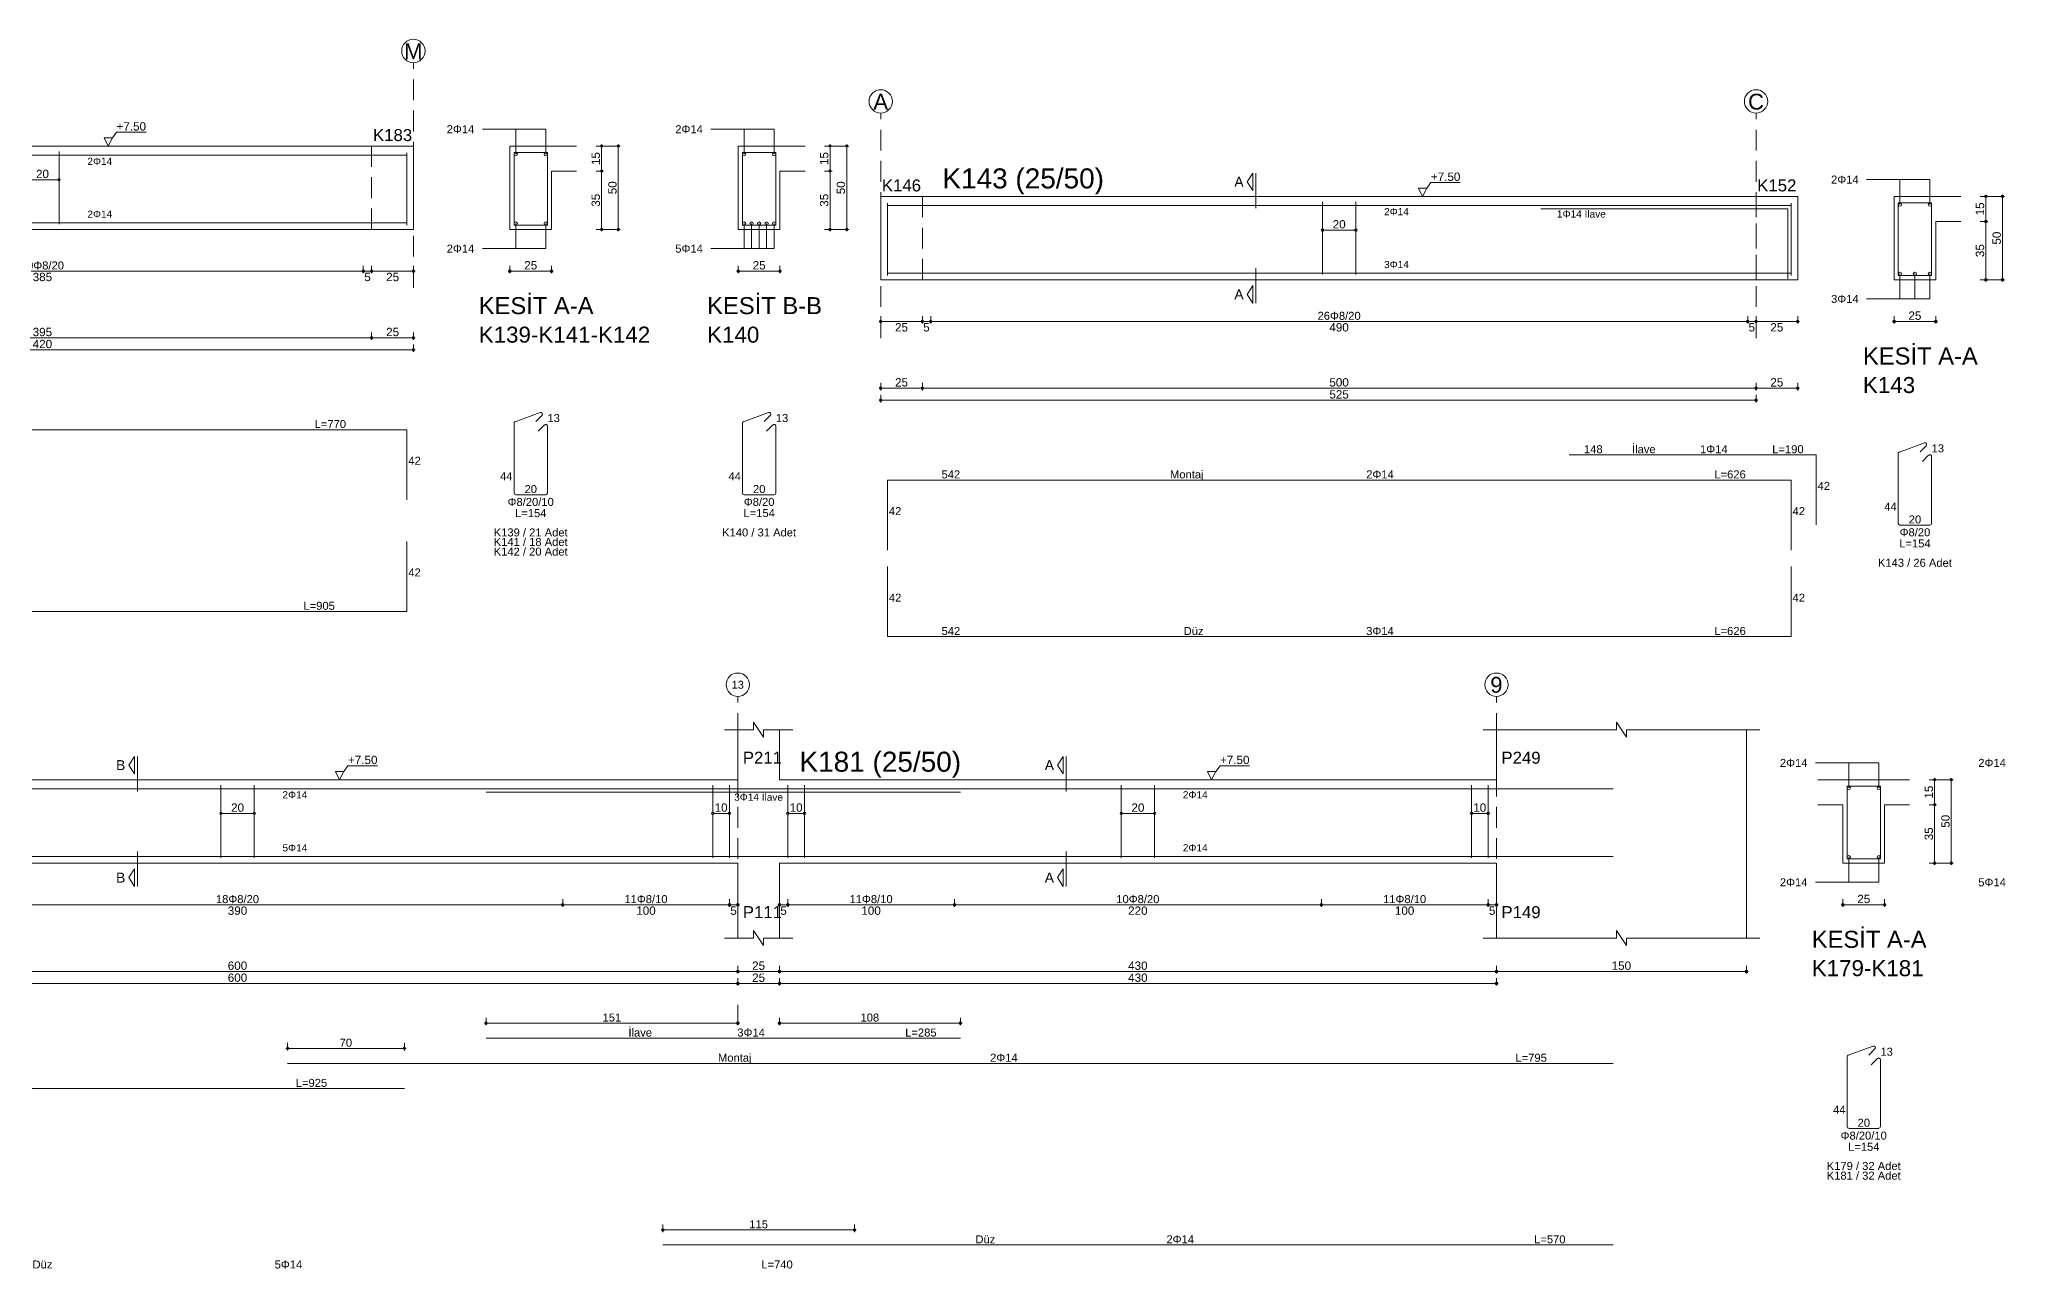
# Model space of a CAD drawing. Header units: millimetres. Extents: x 23801 to 80069, y 9628 to 14137.
# Drawn here: x 51131 to 52900, y 10798 to 11904 of the extents above; entities that cross this region are included whole.
import ezdxf

# ---------------------------------------------------------------- set-up
doc = ezdxf.new("R2010")
doc.units = ezdxf.units.MM
doc.linetypes.add('DASHDOT2', pattern=[12.7, 6.35, -3.175, 0, -3.175])
doc.linetypes.add('DASHED4', pattern=[18.75, 12.5, -6.25])
doc.layers.add('aks', color=251, linetype='DASHDOT2', lineweight=35)
for name, color, linetype in [('Donatı Topl. Uzun. Yazısı', 7, 'Continuous'), ('Donatı Uz. Yazısı', 7, 'Continuous'), ('Donatı Yazısı', 7, 'Continuous'), ('Donatı Çizgisi', 7, 'Continuous'), ('Kiriş', 7, 'Continuous'), ('Standart', 7, 'Continuous'), ('Ölçülendirme', 7, 'Continuous')]:
    doc.layers.add(name, color=color, linetype=linetype)
doc.styles.add('arial_1_18', font='arial.ttf', dxfattribs={"height": 0.2})

# ---------------------------------------------------------------- blocks, each defined once
blk = doc.blocks.new('IDE475Entity7408')
at = {"layer": 'aks', "color": 30, "linetype": 'DASHED4', "lineweight": 5}
blk.add_lwpolyline([(19194.3, 2047), (19194.3, 2182)], dxfattribs=at)
at = {"layer": 'aks', "color": 1, "linetype": 'Continuous', "lineweight": 5}
blk.add_circle((19194.3, 2189), 7, dxfattribs=at)
at = {"layer": 'Donatı Çizgisi', "color": 5, "linetype": 'Continuous', "lineweight": 5}
for points in [[(17373.3, 2126.6), (19190.3, 2126.6)], [(18981.8, 2085.2), (18981.8, 2128.8)], [(19190.3, 2084.6), (19190.3, 2128)], [(19254.7, 2084.5), (19254.7, 2128.1)], [(19254.7, 2128.1), (19274.7, 2128.1)], [(19274.7, 2084.5), (19274.7, 2128.1)], [(19391.7, 2084.5), (19391.7, 2128.1)], [(19391.7, 2128.1), (19411.7, 2128.1)], [(19411.7, 2084.5), (19411.7, 2128.1)], [(17373.3, 2086), (19190.3, 2086)], [(19254.7, 2084.5), (19274.7, 2084.5)], [(19391.7, 2084.5), (19411.7, 2084.5)], [(19255.4, 1966.7), (19270.4, 1972.2)], [(19267.8, 1966.9), (19271.4, 1970.5)], [(19392.4, 1966.7), (19407.4, 1972.2)], [(19404.8, 1966.9), (19408.4, 1970.5)], [(18462.3, 1961.9), (19190.3, 1961.9)], [(19190.3, 1919.9), (19190.3, 1961.9)], [(19254.7, 1923.9), (19254.7, 1965.8)], [(19269.2, 1961), (19272.9, 1964.8)], [(19274.7, 1923.9), (19274.7, 1964)], [(19391.7, 1923.9), (19391.7, 1965.8)], [(19406.2, 1961), (19409.9, 1964.8)], [(19411.7, 1923.9), (19411.7, 1964)], [(19255.7, 1922.9), (19273.7, 1922.9)], [(19392.7, 1922.9), (19410.7, 1922.9)], [(19190.3, 1852.9), (19190.3, 1894.9)], [(18327.3, 1852.9), (19190.3, 1852.9)]]:
    blk.add_lwpolyline(points, dxfattribs=at)
for centre in [(19255.7, 2127.1), (19273.7, 2127.1), (19392.7, 2127.1), (19410.7, 2127.1), (19255.7, 2085.5), (19273.7, 2085.5), (19392.7, 2085.5), (19397.2, 2085.5), (19401.7, 2085.5), (19406.2, 2085.5), (19410.7, 2085.5)]:
    blk.add_circle(centre, 1, dxfattribs=at)
for centre, start, end in [((19270.7, 1971.2), 315, 110), ((19407.7, 1971.2), 315, 110), ((19255.7, 1965.8), 110, 180), ((19273.7, 1964), 0, 135), ((19392.7, 1965.8), 110, 180), ((19410.7, 1964), 0, 135), ((19255.7, 1923.9), 180, 270), ((19273.7, 1923.9), 270, 0), ((19392.7, 1923.9), 180, 270), ((19410.7, 1923.9), 270, 0)]:
    blk.add_arc(centre, 1.02, start, end, dxfattribs=at)
at = {"layer": 'Kiriş', "color": 1, "linetype": 'Continuous', "lineweight": 5}
for points in [[(17394.3, 2132), (19194.3, 2132)], [(19194.3, 2082), (19194.3, 2132)], [(19252.2, 2132), (19292.2, 2132)], [(19252.2, 2082), (19252.2, 2132)], [(19389.2, 2082), (19389.2, 2132)], [(19389.2, 2132), (19429.2, 2132)], [(19277.2, 2117), (19292.2, 2117)], [(19277.2, 2082), (19277.2, 2117)], [(19414.2, 2117), (19429.2, 2117)], [(19414.2, 2082), (19414.2, 2117)], [(17394.3, 2082), (19194.3, 2082)], [(19252.2, 2082), (19277.2, 2082)], [(19389.2, 2082), (19414.2, 2082)]]:
    blk.add_lwpolyline(points, dxfattribs=at)
at = {"layer": 'Kiriş', "color": 1, "linetype": 'DASHED4', "lineweight": 5}
for points in [[(19169.3, 2082), (19169.3, 2132)], [(19194.3, 2082), (19194.3, 2132)]]:
    blk.add_lwpolyline(points, dxfattribs=at)
at = {"layer": 'Ölçülendirme', "color": 1, "linetype": 'Continuous', "lineweight": 5}
for points in [[(19011.3, 2132), (19008.8, 2137)], [(19008.8, 2137), (19013.8, 2137)], [(19013.8, 2137), (19011.3, 2132)], [(19013.8, 2137), (19016.3, 2140.3)], [(19016.3, 2140.3), (19034, 2140.3)], [(19235.7, 2142.1), (19273.7, 2142.1)], [(19255.7, 2127.1), (19255.7, 2142.1)], [(19273.7, 2127.1), (19273.7, 2142.1)], [(19372.7, 2142.1), (19410.7, 2142.1)], [(19392.7, 2127.1), (19392.7, 2142.1)], [(19410.7, 2127.1), (19410.7, 2142.1)], [(19011.3, 2132), (19011.3, 2132)], [(19303.9, 2132), (19318.4, 2132)], [(19307.2, 2081), (19307.2, 2133)], [(19317.2, 2081), (19317.2, 2133)], [(19440.9, 2132), (19455.4, 2132)], [(19444.2, 2081), (19444.2, 2133)], [(19454.2, 2081), (19454.2, 2133)], [(18961.8, 2111.8), (18981.8, 2111.8)], [(19303.9, 2117), (19308.4, 2117)], [(19440.9, 2117), (19445.4, 2117)], [(19255.7, 2070.5), (19255.7, 2085.5)], [(19273.7, 2070.5), (19273.7, 2085.5)], [(19303.9, 2082), (19318.4, 2082)], [(19392.7, 2070.5), (19392.7, 2085.5)], [(19397.2, 2070.5), (19397.2, 2085.5)], [(19401.7, 2070.5), (19401.7, 2085.5)], [(19406.2, 2070.5), (19406.2, 2085.5)], [(19410.7, 2070.5), (19410.7, 2085.5)], [(19440.9, 2082), (19455.4, 2082)], [(19235.7, 2070.5), (19273.7, 2070.5)], [(19372.7, 2070.5), (19410.7, 2070.5)], [(17393.3, 2057), (19195.3, 2057)], [(19164.3, 2055.7), (19164.3, 2060.2)], [(19169.3, 2055.7), (19169.3, 2060.2)], [(19194.3, 2055.7), (19194.3, 2060.2)], [(19251.2, 2057), (19278.2, 2057)], [(19252.2, 2055.7), (19252.2, 2060.2)], [(19277.2, 2055.7), (19277.2, 2060.2)], [(19388.2, 2057), (19415.2, 2057)], [(19389.2, 2055.7), (19389.2, 2060.2)], [(19414.2, 2055.7), (19414.2, 2060.2)], [(17368.3, 2017), (19195.3, 2017)], [(19169.3, 2015.7), (19169.3, 2020.2)], [(19194.3, 2015.7), (19194.3, 2020.2)], [(17393.3, 2009.8), (19195.3, 2009.8)], [(19194.3, 2008.5), (19194.3, 2013)]]:
    blk.add_lwpolyline(points, dxfattribs=at)
for centre in [(19307.2, 2132), (19317.2, 2132), (19444.2, 2132), (19454.2, 2132), (18981.8, 2111.8), (19307.2, 2117), (19444.2, 2117), (19307.2, 2082), (19317.2, 2082), (19444.2, 2082), (19454.2, 2082), (19164.3, 2057), (19164.3, 2057), (19169.3, 2057), (19169.3, 2057), (19194.3, 2057), (19252.2, 2057), (19277.2, 2057), (19389.2, 2057), (19414.2, 2057), (19169.3, 2017), (19169.3, 2017), (19194.3, 2017), (19194.3, 2009.8)]:
    blk.add_circle(centre, 0.75, dxfattribs=at)
at = {"layer": 'aks', "color": 1, "linetype": 'Continuous', "lineweight": 5, "style": 'arial_1_18'}
blk.add_text('M', height=9.45, dxfattribs=at).set_placement((19188.8, 2184.1))
at = {"layer": 'Donatı Topl. Uzun. Yazısı', "color": 1, "linetype": 'Continuous', "lineweight": 5, "style": 'arial_1_18'}
for s, p in [('L=770', (19135.1, 1962.9)), ('L=154', (19255.3, 1909.5)), ('L=154', (19392.3, 1909.5)), ('L=905', (19128.4, 1853.9))]:
    blk.add_text(s, height=4.8, dxfattribs=at).set_placement(p)
at = {"layer": 'Donatı Uz. Yazısı', "color": 1, "linetype": 'Continuous', "lineweight": 5, "style": 'arial_1_18'}
for s, p in [('13', (19274.7, 1966.5)), ('13', (19411.7, 1966.5)), ('42', (19191.3, 1940.9)), ('44', (19246.3, 1931.6)), ('44', (19383.3, 1931.6)), ('20', (19261, 1923.9)), ('20', (19398, 1923.9)), ('42', (19191.3, 1873.9))]:
    blk.add_text(s, height=4.8, dxfattribs=at).set_placement(p)
at = {"layer": 'Donatı Yazısı', "color": 5, "linetype": 'Continuous', "lineweight": 5, "style": 'arial_1_18'}
for s, p in [('2Φ14', (19214.3, 2139.7)), ('2Φ14', (19351.4, 2139.7)), ('2Φ14', (19214.3, 2068.1)), ('5Φ14', (19351.4, 2068.1)), ('Φ8/20/10', (19250.8, 1916.2)), ('Φ8/20', (19392.5, 1916.2)), ('K139 / 21 Adet', (19242.5, 1897.9)), ('K140 / 31 Adet', (19379.5, 1897.9)), ('K141 / 18 Adet', (19242.5, 1892.2)), ('K142 / 20 Adet', (19242.5, 1886.4))]:
    blk.add_text(s, height=4.8, dxfattribs=at).set_placement(p)
for p in [(18998.8, 2120.7), (18998.8, 2089)]:
    blk.add_text('2Φ14', height=4.32, rotation=360, dxfattribs=at).set_placement(p)
at = {"layer": 'Kiriş', "color": 1, "linetype": 'Continuous', "lineweight": 5, "style": 'arial_1_18'}
for s, height, p in [('K183', 7.2, (19170.1, 2135)), ('KESİT A-A', 10.2, (19233.5, 2031.2)), ('KESİT B-B', 10.2, (19370.5, 2031.2)), ('K139-K141-K142', 9.6, (19233.5, 2014.1)), ('K140', 9.6, (19370.5, 2014.1))]:
    blk.add_text(s, height=height, dxfattribs=at).set_placement(p)
at = {"layer": 'Ölçülendirme', "color": 1, "linetype": 'Continuous', "lineweight": 5, "style": 'arial_1_18'}
for s, p in [('+7.50', (19016.3, 2141.3)), ('385', (18966, 2051)), ('5', (19164.9, 2051)), ('25', (19178, 2051)), ('25', (19260.8, 2058)), ('25', (19397.8, 2058)), ('395', (18966, 2018)), ('25', (19178, 2018)), ('420', (18966, 2010.8))]:
    blk.add_text(s, height=5, dxfattribs=at).set_placement(p)
for s, rotation, p in [('15', 90, (19306.2, 2120.6)), ('15', 90, (19443.2, 2120.6)), ('20', 360, (18968, 2112.8)), ('35', 90, (19306.2, 2095.6)), ('50', 90, (19316.2, 2103.1)), ('35', 90, (19443.2, 2095.6)), ('50', 90, (19453.2, 2103.1))]:
    blk.add_text(s, height=5, rotation=rotation, dxfattribs=at).set_placement(p)
at = {"layer": 'Ölçülendirme', "color": 5, "linetype": 'Continuous', "lineweight": 5, "style": 'arial_1_18'}
blk.add_text('20Φ8/20', height=4.8, dxfattribs=at).set_placement((18958.9, 2058))
blk = doc.blocks.new('IDE475Entity7409')
at = {"layer": 'aks', "color": 30, "linetype": 'DASHED4', "lineweight": 5}
for points in [[(19474.6, 2016.8), (19474.6, 2151.8)], [(19999.6, 2016.8), (19999.6, 2151.8)]]:
    blk.add_lwpolyline(points, dxfattribs=at)
at = {"layer": 'aks', "color": 1, "linetype": 'Continuous', "lineweight": 5}
for centre in [(19474.6, 2158.8), (19999.6, 2158.8)]:
    blk.add_circle(centre, 7, dxfattribs=at)
at = {"layer": 'Donatı Çizgisi', "color": 5, "linetype": 'Continuous', "lineweight": 5}
for points in [[(19478.6, 2054.4), (19478.6, 2097.8)], [(19478.6, 2096.4), (20020.6, 2096.4)], [(19739.6, 2055), (19739.6, 2098.6)], [(19759.6, 2055), (19759.6, 2098.6)], [(19870.6, 2094.4), (20018.6, 2094.4)], [(20018.6, 2052.4), (20018.6, 2094.4)], [(20020.6, 2054.4), (20020.6, 2097.8)], [(20084.9, 2054.3), (20084.9, 2097.9)], [(20084.9, 2097.9), (20104.9, 2097.9)], [(20104.9, 2054.3), (20104.9, 2097.9)], [(19478.6, 2055.8), (20020.6, 2055.8)], [(20084.9, 2054.3), (20104.9, 2054.3)], [(19887.6, 1946.8), (20035.6, 1946.8)], [(20035.6, 1904.8), (20035.6, 1946.8)], [(20084.9, 1905.7), (20084.9, 1947.6)], [(20085.6, 1948.5), (20100.6, 1954)], [(20098, 1948.7), (20101.6, 1952.3)], [(20099.4, 1942.8), (20103.1, 1946.6)], [(20104.9, 1905.7), (20104.9, 1945.8)], [(19478.6, 1889.7), (19478.6, 1931.7)], [(19478.6, 1931.7), (20020.6, 1931.7)], [(20020.6, 1889.7), (20020.6, 1931.7)], [(20085.9, 1904.7), (20103.9, 1904.7)], [(19478.6, 1837.8), (19478.6, 1879.8)], [(20020.6, 1837.8), (20020.6, 1879.8)], [(19478.6, 1837.8), (20020.6, 1837.8)]]:
    blk.add_lwpolyline(points, dxfattribs=at)
for centre in [(20085.9, 2096.9), (20103.9, 2096.9), (20085.9, 2055.3), (20094.9, 2055.3), (20103.9, 2055.3)]:
    blk.add_circle(centre, 1, dxfattribs=at)
for centre, start, end in [((20085.9, 1947.6), 110, 180), ((20100.9, 1953), 315, 110), ((20103.9, 1945.8), 0, 135), ((20085.9, 1905.7), 180, 270), ((20103.9, 1905.7), 270, 0)]:
    blk.add_arc(centre, 1.02, start, end, dxfattribs=at)
at = {"layer": 'Kiriş', "color": 1, "linetype": 'DASHED4', "lineweight": 5}
for points in [[(19474.6, 2051.8), (19474.6, 2101.8)], [(19499.6, 2051.8), (19499.6, 2101.8)], [(19999.6, 2051.8), (19999.6, 2101.8)], [(20024.6, 2051.8), (20024.6, 2101.8)]]:
    blk.add_lwpolyline(points, dxfattribs=at)
at = {"layer": 'Kiriş', "color": 1, "linetype": 'Continuous', "lineweight": 5}
for points in [[(19474.6, 2101.8), (20024.6, 2101.8)], [(19474.6, 2051.8), (19474.6, 2101.8)], [(20024.6, 2051.8), (20024.6, 2101.8)], [(20082.4, 2051.8), (20082.4, 2101.8)], [(20082.4, 2101.8), (20122.4, 2101.8)], [(20107.4, 2086.8), (20122.4, 2086.8)], [(20107.4, 2051.8), (20107.4, 2086.8)], [(19474.6, 2051.8), (20024.6, 2051.8)], [(20082.4, 2051.8), (20107.4, 2051.8)]]:
    blk.add_lwpolyline(points, dxfattribs=at)
at = {"layer": 'Ölçülendirme', "color": 1, "linetype": 'Continuous', "lineweight": 5}
for points in [[(19694.3, 2110.5), (19697.8, 2115.8)], [(19697.8, 2105.3), (19697.8, 2115.8)], [(19699.6, 2094.8), (19699.6, 2115.8)], [(20065.9, 2111.9), (20103.9, 2111.9)], [(20085.9, 2096.9), (20085.9, 2111.9)], [(20103.9, 2096.9), (20103.9, 2111.9)], [(19697.8, 2105.3), (19694.3, 2110.5)], [(19799.6, 2101.8), (19797.1, 2106.8)], [(19797.1, 2106.8), (19802.1, 2106.8)], [(19802.1, 2106.8), (19799.6, 2101.8)], [(19799.6, 2101.8), (19799.6, 2101.8)], [(19802.1, 2106.8), (19804.6, 2110.1)], [(19804.6, 2110.1), (19822.2, 2110.1)], [(20134.1, 2101.8), (20148.6, 2101.8)], [(20137.4, 2050.8), (20137.4, 2102.8)], [(20147.4, 2050.8), (20147.4, 2102.8)], [(19739.6, 2081.6), (19759.6, 2081.6)], [(20134.1, 2086.8), (20138.6, 2086.8)], [(19699.6, 2037.8), (19699.6, 2058.8)], [(20085.9, 2040.3), (20085.9, 2055.3)], [(20094.9, 2040.3), (20094.9, 2055.3)], [(20103.9, 2040.3), (20103.9, 2055.3)], [(19694.3, 2043), (19697.8, 2048.3)], [(19697.8, 2037.8), (19694.3, 2043)], [(19697.8, 2037.8), (19697.8, 2048.3)], [(20065.9, 2040.3), (20103.9, 2040.3)], [(20134.1, 2051.8), (20148.6, 2051.8)], [(19474.6, 2025.5), (19474.6, 2030)], [(19499.6, 2025.5), (19499.6, 2030)], [(19504.6, 2025.5), (19504.6, 2030)], [(19994.6, 2025.5), (19994.6, 2030)], [(19999.6, 2025.5), (19999.6, 2030)], [(20024.6, 2025.5), (20024.6, 2030)], [(20082.4, 2025.5), (20082.4, 2030)], [(20107.4, 2025.5), (20107.4, 2030)], [(19473.6, 2026.8), (20025.6, 2026.8)], [(20081.4, 2026.8), (20108.4, 2026.8)], [(19473.6, 1986.8), (20025.6, 1986.8)], [(19474.6, 1985.5), (19474.6, 1990)], [(19474.6, 1978.3), (19474.6, 1982.8)], [(19499.6, 1985.5), (19499.6, 1990)], [(19999.6, 1985.5), (19999.6, 1990)], [(19999.6, 1978.3), (19999.6, 1982.8)], [(20024.6, 1985.5), (20024.6, 1990)], [(19473.6, 1979.6), (20000.6, 1979.6)]]:
    blk.add_lwpolyline(points, dxfattribs=at)
for centre in [(20137.4, 2101.8), (20147.4, 2101.8), (20137.4, 2086.8), (19739.6, 2081.6), (19759.6, 2081.6), (20137.4, 2051.8), (20147.4, 2051.8), (19474.6, 2026.8), (19499.6, 2026.8), (19499.6, 2026.8), (19504.6, 2026.8), (19504.6, 2026.8), (19994.6, 2026.8), (19994.6, 2026.8), (19999.6, 2026.8), (19999.6, 2026.8), (20024.6, 2026.8), (20082.4, 2026.8), (20107.4, 2026.8), (19474.6, 1986.8), (19499.6, 1986.8), (19499.6, 1986.8), (19999.6, 1986.8), (19999.6, 1986.8), (20024.6, 1986.8), (19474.6, 1979.6), (19999.6, 1979.6)]:
    blk.add_circle(centre, 0.75, dxfattribs=at)
at = {"layer": 'aks', "color": 1, "linetype": 'Continuous', "lineweight": 5, "style": 'arial_1_18'}
for s, p in [('A', (19470.2, 2153.9)), ('C', (19994.8, 2153.9))]:
    blk.add_text(s, height=9.45, dxfattribs=at).set_placement(p)
at = {"layer": 'Donatı Topl. Uzun. Yazısı', "color": 1, "linetype": 'Continuous', "lineweight": 5, "style": 'arial_1_18'}
for s, p in [('L=190', (20009.3, 1947.8)), ('L=626', (19974.6, 1932.7)), ('L=154', (20085.5, 1891.3)), ('L=626', (19974.6, 1838.8))]:
    blk.add_text(s, height=4.8, dxfattribs=at).set_placement(p)
at = {"layer": 'Donatı Uz. Yazısı', "color": 1, "linetype": 'Continuous', "lineweight": 5, "style": 'arial_1_18'}
for s, p in [('148', (19896.4, 1947.8)), ('13', (20104.9, 1948.3)), ('542', (19511.1, 1932.7)), ('42', (20036.5, 1925.8)), ('42', (19479.5, 1910.7)), ('42', (20021.5, 1910.7)), ('44', (20076.5, 1913.4)), ('20', (20091.2, 1905.7)), ('42', (19479.5, 1858.8)), ('42', (20021.5, 1858.8)), ('542', (19511.1, 1838.8))]:
    blk.add_text(s, height=4.8, dxfattribs=at).set_placement(p)
at = {"layer": 'Donatı Yazısı', "color": 5, "linetype": 'Continuous', "lineweight": 5, "style": 'arial_1_18'}
for s, height, p in [('2Φ14', 4.8, (20044.6, 2109.5)), ('1Φ14 İlave', 4.32, (19880.2, 2089.1)), ('3Φ14', 4.8, (20044.6, 2037.9)), ('1Φ14', 4.8, (19966, 1947.8)), ('2Φ14', 4.8, (19765.8, 1932.7)), ('Φ8/20', 4.8, (20085.7, 1898)), ('K143 / 26 Adet', 4.8, (20072.7, 1879.7)), ('3Φ14', 4.8, (19765.8, 1838.8))]:
    blk.add_text(s, height=height, dxfattribs=at).set_placement(p)
for s, p in [('2Φ14', (19776.5, 2090.5)), ('3Φ14', (19776.5, 2058.8))]:
    blk.add_text(s, height=4.32, rotation=360, dxfattribs=at).set_placement(p)
at = {"layer": 'Donatı Yazısı', "color": 1, "linetype": 'Continuous', "lineweight": 5, "style": 'arial_1_18'}
for s, p in [('İlave', (19925.2, 1947.8)), ('Montaj', (19648.1, 1932.7)), ('Düz', (19656.3, 1838.8))]:
    blk.add_text(s, height=4.8, dxfattribs=at).set_placement(p)
at = {"layer": 'Kiriş', "color": 1, "linetype": 'Continuous', "lineweight": 5, "style": 'arial_1_18'}
for s, height, p in [('K146', 7.2, (19475.3, 2104.8)), ('K143 (25/50)', 12, (19511.6, 2106.6)), ('K152', 7.2, (20000.3, 2104.8)), ('KESİT A-A', 10.2, (20063.7, 2001)), ('K143', 9.6, (20063.7, 1983.9))]:
    blk.add_text(s, height=height, dxfattribs=at).set_placement(p)
at = {"layer": 'Ölçülendirme', "color": 1, "linetype": 'Continuous', "lineweight": 5, "style": 'arial_1_18'}
for s, height, p in [('A', 5.95, (19686.7, 2107.6)), ('+7.50', 5, (19804.6, 2111.1)), ('A', 5.95, (19686.7, 2040.1)), ('25', 5, (20091, 2027.8)), ('25', 5, (19483.2, 2020.8)), ('5', 5, (19500.1, 2020.8)), ('490', 5, (19743.7, 2020.8)), ('5', 5, (19995.1, 2020.8)), ('25', 5, (20008.2, 2020.8)), ('25', 5, (19483.2, 1987.8)), ('500', 5, (19743.7, 1987.8)), ('525', 5, (19743.7, 1980.6)), ('25', 5, (20008.2, 1987.8))]:
    blk.add_text(s, height=height, dxfattribs=at).set_placement(p)
for s, rotation, p in [('20', 360, (19745.7, 2082.6)), ('15', 90, (20136.4, 2090.4)), ('50', 90, (20146.4, 2072.9)), ('35', 90, (20136.4, 2065.4))]:
    blk.add_text(s, height=5, rotation=rotation, dxfattribs=at).set_placement(p)
at = {"layer": 'Ölçülendirme', "color": 5, "linetype": 'Continuous', "lineweight": 5, "style": 'arial_1_18'}
blk.add_text('26Φ8/20', height=4.8, dxfattribs=at).set_placement((19736.6, 2027.8))
blk = doc.blocks.new('IDE475Entity7441')
at = {"layer": 'aks', "color": 30, "linetype": 'DASHED4', "lineweight": 5}
for points in [[(21837.9, 1678.8), (21837.9, 1813.8)], [(22292.9, 1678.8), (22292.9, 1813.8)], [(21837.9, 1617.8), (21837.9, 1628.8)]]:
    blk.add_lwpolyline(points, dxfattribs=at)
at = {"layer": 'aks', "color": 1, "linetype": 'Continuous', "lineweight": 5}
for centre in [(21837.9, 1820.8), (22292.9, 1820.8)]:
    blk.add_circle(centre, 7, dxfattribs=at)
at = {"layer": 'Donatı Çizgisi', "color": 5, "linetype": 'Continuous', "lineweight": 5}
for points in [[(20712.9, 1758.4), (22362.9, 1758.4)], [(21527.9, 1717), (21527.9, 1760.6)], [(21547.9, 1717), (21547.9, 1760.6)], [(21822.9, 1717), (21822.9, 1760.6)], [(21832.9, 1717), (21832.9, 1760.6)], [(21867.9, 1717), (21867.9, 1760.6)], [(21877.9, 1717), (21877.9, 1760.6)], [(22067.9, 1717), (22067.9, 1760.6)], [(22087.9, 1717), (22087.9, 1760.6)], [(22277.9, 1717), (22277.9, 1760.6)], [(22287.9, 1717), (22287.9, 1760.6)], [(22503.2, 1716.3), (22503.2, 1759.9)], [(22503.2, 1759.9), (22523.2, 1759.9)], [(22523.2, 1716.3), (22523.2, 1759.9)], [(21686.9, 1756.4), (21971.4, 1756.4)], [(20712.9, 1717.8), (22362.9, 1717.8)], [(22503.2, 1716.3), (22523.2, 1716.3)], [(21686.9, 1608.8), (21971.4, 1608.8)], [(22503.9, 1598.6), (22518.9, 1604.1)], [(21567.9, 1593.7), (22362.9, 1593.7)], [(22503.2, 1555.8), (22503.2, 1597.6)], [(22516.3, 1598.7), (22519.9, 1602.4)], [(22517.7, 1592.8), (22521.5, 1596.6)], [(22523.2, 1555.8), (22523.2, 1595.9)], [(20712.9, 1578.6), (21637.9, 1578.6)], [(22504.2, 1554.7), (22522.2, 1554.7)], [(21792.9, 1484.8), (22362.9, 1484.8)]]:
    blk.add_lwpolyline(points, dxfattribs=at)
for centre in [(22504.2, 1758.9), (22522.2, 1758.9), (22504.2, 1717.3), (22522.2, 1717.3)]:
    blk.add_circle(centre, 1, dxfattribs=at)
for centre, start, end in [((22519.2, 1603.1), 315, 110), ((22504.2, 1597.6), 110, 180), ((22522.2, 1595.9), 0, 135), ((22504.2, 1555.8), 180, 270), ((22522.2, 1555.8), 270, 0)]:
    blk.add_arc(centre, 1.02, start, end, dxfattribs=at)
at = {"layer": 'Kiriş', "color": 1, "linetype": 'Continuous', "lineweight": 5}
for points in [[(21829.9, 1793.8), (21847.4, 1793.8)], [(21837.9, 1763.8), (21837.9, 1793.8)], [(21847.4, 1793.8), (21847.4, 1798.3)], [(21853.4, 1789.3), (21847.4, 1798.3)], [(21853.4, 1793.8), (21870.9, 1793.8)], [(21853.4, 1789.3), (21853.4, 1793.8)], [(21862.9, 1763.8), (21862.9, 1793.8)], [(22284.9, 1793.8), (22364.9, 1793.8)], [(22292.9, 1763.8), (22292.9, 1793.8)], [(22364.9, 1793.8), (22364.9, 1798.3)], [(22370.9, 1789.3), (22364.9, 1798.3)], [(22370.9, 1793.8), (22450.9, 1793.8)], [(22370.9, 1789.3), (22370.9, 1793.8)], [(22442.9, 1668.8), (22442.9, 1793.8)], [(21237.9, 1763.8), (21837.9, 1763.8)], [(21862.9, 1763.8), (22292.9, 1763.8)], [(22485.7, 1763.8), (22540.7, 1763.8)], [(22485.7, 1748.8), (22500.7, 1748.8)], [(22500.7, 1713.8), (22500.7, 1748.8)], [(22525.7, 1748.8), (22540.7, 1748.8)], [(22525.7, 1713.8), (22525.7, 1748.8)], [(21237.9, 1713.8), (21837.9, 1713.8)], [(21837.9, 1668.8), (21837.9, 1713.8)], [(21862.9, 1713.8), (22292.9, 1713.8)], [(21862.9, 1668.8), (21862.9, 1713.8)], [(22292.9, 1668.8), (22292.9, 1713.8)], [(22500.7, 1713.8), (22525.7, 1713.8)], [(21829.9, 1668.8), (21847.4, 1668.8)], [(21853.4, 1664.3), (21847.4, 1673.3)], [(21847.4, 1668.8), (21847.4, 1673.3)], [(21853.4, 1668.8), (21870.9, 1668.8)], [(21853.4, 1664.3), (21853.4, 1668.8)], [(22284.9, 1668.8), (22364.9, 1668.8)], [(22370.9, 1664.3), (22364.9, 1673.3)], [(22364.9, 1668.8), (22364.9, 1673.3)], [(22370.9, 1668.8), (22450.9, 1668.8)], [(22370.9, 1664.3), (22370.9, 1668.8)]]:
    blk.add_lwpolyline(points, dxfattribs=at)
at = {"layer": 'Ölçülendirme', "color": 1, "linetype": 'Continuous', "lineweight": 5}
for points in [[(21472.6, 1772.6), (21476.1, 1777.8)], [(21476.1, 1767.3), (21472.6, 1772.6)], [(21476.1, 1767.3), (21476.1, 1777.8)], [(21477.9, 1756.8), (21477.9, 1777.8)], [(21601.6, 1768.8), (21604.1, 1772.2)], [(21604.1, 1772.2), (21621.8, 1772.2)], [(22029.6, 1772.6), (22033.1, 1777.8)], [(22033.1, 1767.3), (22029.6, 1772.6)], [(22033.1, 1767.3), (22033.1, 1777.8)], [(22034.9, 1756.8), (22034.9, 1777.8)], [(22124.6, 1768.8), (22127.1, 1772.2)], [(22127.1, 1772.2), (22144.8, 1772.2)], [(22484.2, 1773.9), (22522.2, 1773.9)], [(22504.2, 1758.9), (22504.2, 1773.9)], [(22522.2, 1758.9), (22522.2, 1773.9)], [(21599.1, 1763.8), (21596.6, 1768.8)], [(21596.6, 1768.8), (21601.6, 1768.8)], [(21601.6, 1768.8), (21599.1, 1763.8)], [(21599.1, 1763.8), (21599.1, 1763.8)], [(22122.1, 1763.8), (22119.6, 1768.8)], [(22119.6, 1768.8), (22124.6, 1768.8)], [(22124.6, 1768.8), (22122.1, 1763.8)], [(22122.1, 1763.8), (22122.1, 1763.8)], [(22552.4, 1763.8), (22566.9, 1763.8)], [(22555.7, 1712.8), (22555.7, 1764.8)], [(22565.7, 1712.8), (22565.7, 1764.8)], [(22552.4, 1748.8), (22556.9, 1748.8)], [(21527.9, 1743.6), (21547.9, 1743.6)], [(21822.9, 1743.6), (21832.9, 1743.6)], [(21867.9, 1743.6), (21877.9, 1743.6)], [(22067.9, 1743.6), (22087.9, 1743.6)], [(22277.9, 1743.6), (22287.9, 1743.6)], [(21472.6, 1705.1), (21476.1, 1710.3)], [(21476.1, 1699.8), (21476.1, 1710.3)], [(21477.9, 1699.8), (21477.9, 1720.8)], [(22029.6, 1705.1), (22033.1, 1710.3)], [(22033.1, 1699.8), (22033.1, 1710.3)], [(22034.9, 1699.8), (22034.9, 1720.8)], [(22504.2, 1702.3), (22504.2, 1717.3)], [(22522.2, 1702.3), (22522.2, 1717.3)], [(22552.4, 1713.8), (22566.9, 1713.8)], [(21476.1, 1699.8), (21472.6, 1705.1)], [(22033.1, 1699.8), (22029.6, 1705.1)], [(22484.2, 1702.3), (22522.2, 1702.3)], [(21236.9, 1688.8), (21838.9, 1688.8)], [(21732.9, 1687.6), (21732.9, 1692.1)], [(21832.9, 1687.6), (21832.9, 1692.1)], [(21837.9, 1687.6), (21837.9, 1692.1)], [(21861.9, 1688.8), (22293.9, 1688.8)], [(21862.9, 1687.6), (21862.9, 1692.1)], [(21867.9, 1687.6), (21867.9, 1692.1)], [(21967.9, 1687.6), (21967.9, 1692.1)], [(22187.9, 1687.6), (22187.9, 1692.1)], [(22287.9, 1687.6), (22287.9, 1692.1)], [(22292.9, 1687.6), (22292.9, 1692.1)], [(22499.7, 1688.8), (22526.7, 1688.8)], [(22500.7, 1687.6), (22500.7, 1692.1)], [(22525.7, 1687.6), (22525.7, 1692.1)], [(21837.9, 1647.6), (21837.9, 1652.1)], [(21862.9, 1647.6), (21862.9, 1652.1)], [(22292.9, 1647.6), (22292.9, 1652.1)], [(22442.9, 1647.6), (22442.9, 1652.1)], [(20631.9, 1648.8), (22443.9, 1648.8)], [(20781.9, 1641.6), (22293.9, 1641.6)], [(21837.9, 1640.4), (21837.9, 1644.9)], [(21862.9, 1640.4), (21862.9, 1644.9)], [(22292.9, 1640.4), (22292.9, 1644.9)], [(21685.9, 1617.8), (21838.9, 1617.8)], [(21686.9, 1616.6), (21686.9, 1621.1)], [(21837.9, 1616.6), (21837.9, 1621.1)], [(21861.9, 1617.8), (21972.4, 1617.8)], [(21862.9, 1616.6), (21862.9, 1621.1)], [(21971.4, 1616.6), (21971.4, 1621.1)], [(21567.9, 1601.5), (21567.9, 1606)], [(21637.9, 1601.5), (21637.9, 1606)], [(21566.9, 1602.7), (21638.9, 1602.7)], [(21791.9, 1493.8), (21908.9, 1493.8)], [(21792.9, 1492.5), (21792.9, 1497)], [(21907.9, 1492.5), (21907.9, 1497)]]:
    blk.add_lwpolyline(points, dxfattribs=at)
for centre in [(22555.7, 1763.8), (22565.7, 1763.8), (22555.7, 1748.8), (21527.9, 1743.6), (21547.9, 1743.6), (21822.9, 1743.6), (21832.9, 1743.6), (21867.9, 1743.6), (21877.9, 1743.6), (22067.9, 1743.6), (22087.9, 1743.6), (22277.9, 1743.6), (22287.9, 1743.6), (22555.7, 1713.8), (22565.7, 1713.8), (21732.9, 1688.8), (21732.9, 1688.8), (21832.9, 1688.8), (21832.9, 1688.8), (21837.9, 1688.8), (21862.9, 1688.8), (21867.9, 1688.8), (21867.9, 1688.8), (21967.9, 1688.8), (21967.9, 1688.8), (22187.9, 1688.8), (22187.9, 1688.8), (22287.9, 1688.8), (22287.9, 1688.8), (22292.9, 1688.8), (22500.7, 1688.8), (22525.7, 1688.8), (21837.9, 1648.8), (21837.9, 1648.8), (21837.9, 1641.6), (21837.9, 1641.6), (21862.9, 1648.8), (21862.9, 1648.8), (21862.9, 1641.6), (21862.9, 1641.6), (22292.9, 1648.8), (22292.9, 1648.8), (22292.9, 1641.6), (22442.9, 1648.8), (21686.9, 1617.8), (21837.9, 1617.8), (21862.9, 1617.8), (21971.4, 1617.8), (21567.9, 1602.7), (21637.9, 1602.7), (21792.9, 1493.8), (21907.9, 1493.8)]:
    blk.add_circle(centre, 0.75, dxfattribs=at)
at = {"layer": 'aks', "color": 1, "linetype": 'Continuous', "lineweight": 5, "style": 'arial_1_18'}
for s, height, p in [('13', 4.73, (21834.2, 1818.4)), ('9', 9.45, (22289.2, 1816))]:
    blk.add_text(s, height=height, dxfattribs=at).set_placement(p)
at = {"layer": 'Donatı Topl. Uzun. Yazısı', "color": 1, "linetype": 'Continuous', "lineweight": 5, "style": 'arial_1_18'}
for s, p in [('L=285', (21938.3, 1609.8)), ('L=795', (22304.3, 1594.7)), ('L=925', (21572.8, 1579.6)), ('L=154', (22503.8, 1541.3)), ('L=570', (22315.5, 1485.8)), ('L=740', (21852, 1470.7))]:
    blk.add_text(s, height=4.8, dxfattribs=at).set_placement(p)
at = {"layer": 'Donatı Uz. Yazısı', "color": 1, "linetype": 'Continuous', "lineweight": 5, "style": 'arial_1_18'}
for s, p in [('13', (22523.2, 1598.3)), ('44', (22494.8, 1563.5)), ('20', (22509.5, 1555.7))]:
    blk.add_text(s, height=4.8, dxfattribs=at).set_placement(p)
at = {"layer": 'Donatı Yazısı', "color": 5, "linetype": 'Continuous', "lineweight": 5, "style": 'arial_1_18'}
for s, height, p in [('2Φ14', 4.8, (22462.9, 1771.5)), ('2Φ14', 4.8, (22581.9, 1771.5)), ('3Φ14 İlave', 4.32, (21835.7, 1751.2)), ('2Φ14', 4.8, (22462.9, 1699.9)), ('5Φ14', 4.8, (22581.9, 1699.9)), ('3Φ14', 4.8, (21837.6, 1609.8)), ('2Φ14', 4.8, (21989.2, 1594.7)), ('Φ8/20/10', 4.8, (22499.3, 1548)), ('K179 / 32 Adet', 4.8, (22491, 1529.8)), ('K181 / 32 Adet', 4.8, (22491, 1524)), ('2Φ14', 4.8, (22095, 1485.8)), ('5Φ14', 4.8, (21560.1, 1470.7))]:
    blk.add_text(s, height=height, dxfattribs=at).set_placement(p)
for s, p in [('2Φ14', (21564.8, 1752.6)), ('2Φ14', (22104.8, 1752.6)), ('5Φ14', (21564.8, 1720.8)), ('2Φ14', (22104.8, 1720.8))]:
    blk.add_text(s, height=4.32, rotation=360, dxfattribs=at).set_placement(p)
at = {"layer": 'Donatı Yazısı', "color": 1, "linetype": 'Continuous', "lineweight": 5, "style": 'arial_1_18'}
for s, p in [('İlave', (21772.3, 1609.8)), ('Montaj', (21826, 1594.7)), ('Düz', (21980.4, 1485.8)), ('Düz', (21414.9, 1470.7))]:
    blk.add_text(s, height=4.8, dxfattribs=at).set_placement(p)
at = {"layer": 'Kiriş', "color": 1, "linetype": 'Continuous', "lineweight": 5, "style": 'arial_1_18'}
for s, height, p in [('K181 (25/50)', 12, (21874.9, 1768.6)), ('P211', 7.2, (21840.9, 1773.4)), ('P249', 7.2, (22295.9, 1773.4)), ('P111', 7.2, (21840.9, 1680.8)), ('P149', 7.2, (22295.9, 1680.8)), ('KESİT A-A', 10.2, (22482, 1663)), ('K179-K181', 9.6, (22482, 1646))]:
    blk.add_text(s, height=height, dxfattribs=at).set_placement(p)
at = {"layer": 'Ölçülendirme', "color": 1, "linetype": 'Continuous', "lineweight": 5, "style": 'arial_1_18'}
for s, height, p in [('B', 5.95, (21465, 1769.6)), ('+7.50', 5, (21604.1, 1773.2)), ('A', 5.95, (22022, 1769.6)), ('+7.50', 5, (22127.1, 1773.2)), ('B', 5.95, (21465, 1702.1)), ('A', 5.95, (22022, 1702.1)), ('390', 5, (21532, 1682.8)), ('100', 5, (21777, 1682.8)), ('5', 5, (21833.4, 1682.8)), ('5', 5, (21863.4, 1682.8)), ('100', 5, (21912, 1682.8)), ('220', 5, (22072, 1682.8)), ('100', 5, (22232, 1682.8)), ('5', 5, (22288.4, 1682.8)), ('25', 5, (22509.3, 1689.8)), ('600', 5, (21532, 1649.8)), ('25', 5, (21846.5, 1649.8)), ('430', 5, (22072, 1649.8)), ('150', 5, (22362, 1649.8)), ('600', 5, (21532, 1642.6)), ('25', 5, (21846.5, 1642.6)), ('430', 5, (22072, 1642.6))]:
    blk.add_text(s, height=height, dxfattribs=at).set_placement(p)
for s, rotation, p in [('15', 90, (22554.7, 1752.5)), ('20', 360, (21534, 1744.6)), ('10', 360, (21824, 1744.6)), ('10', 360, (21869, 1744.6)), ('20', 360, (22074, 1744.6)), ('10', 360, (22279, 1744.6)), ('35', 90, (22554.7, 1727.5)), ('50', 90, (22564.7, 1735))]:
    blk.add_text(s, height=5, rotation=rotation, dxfattribs=at).set_placement(p)
at = {"layer": 'Ölçülendirme', "color": 5, "linetype": 'Continuous', "lineweight": 5, "style": 'arial_1_18'}
for s, p in [('18Φ8/20', (21524.9, 1689.8)), ('11Φ8/10', (21769.9, 1689.8)), ('11Φ8/10', (21904.9, 1689.8)), ('10Φ8/20', (22064.9, 1689.8)), ('11Φ8/10', (22224.9, 1689.8)), ('151', (21756.8, 1618.8)), ('108', (21911.5, 1618.8)), ('70', (21599.1, 1603.7)), ('115', (21844.8, 1494.8))]:
    blk.add_text(s, height=4.8, dxfattribs=at).set_placement(p)

msp = doc.modelspace()

# ---------------------------------------------------------------- block references
at = {"layer": 'Standart', "xscale": 1.5, "yscale": 1.5, "zscale": 1.5}
for name, p in [('IDE475Entity7408', (22676.4, 8610)), ('IDE475Entity7409', (22676.4, 8610)), ('IDE475Entity7441', (19002.9, 8592.3))]:
    msp.add_blockref(name, p, dxfattribs=at)

doc.saveas('drawing.dxf')
